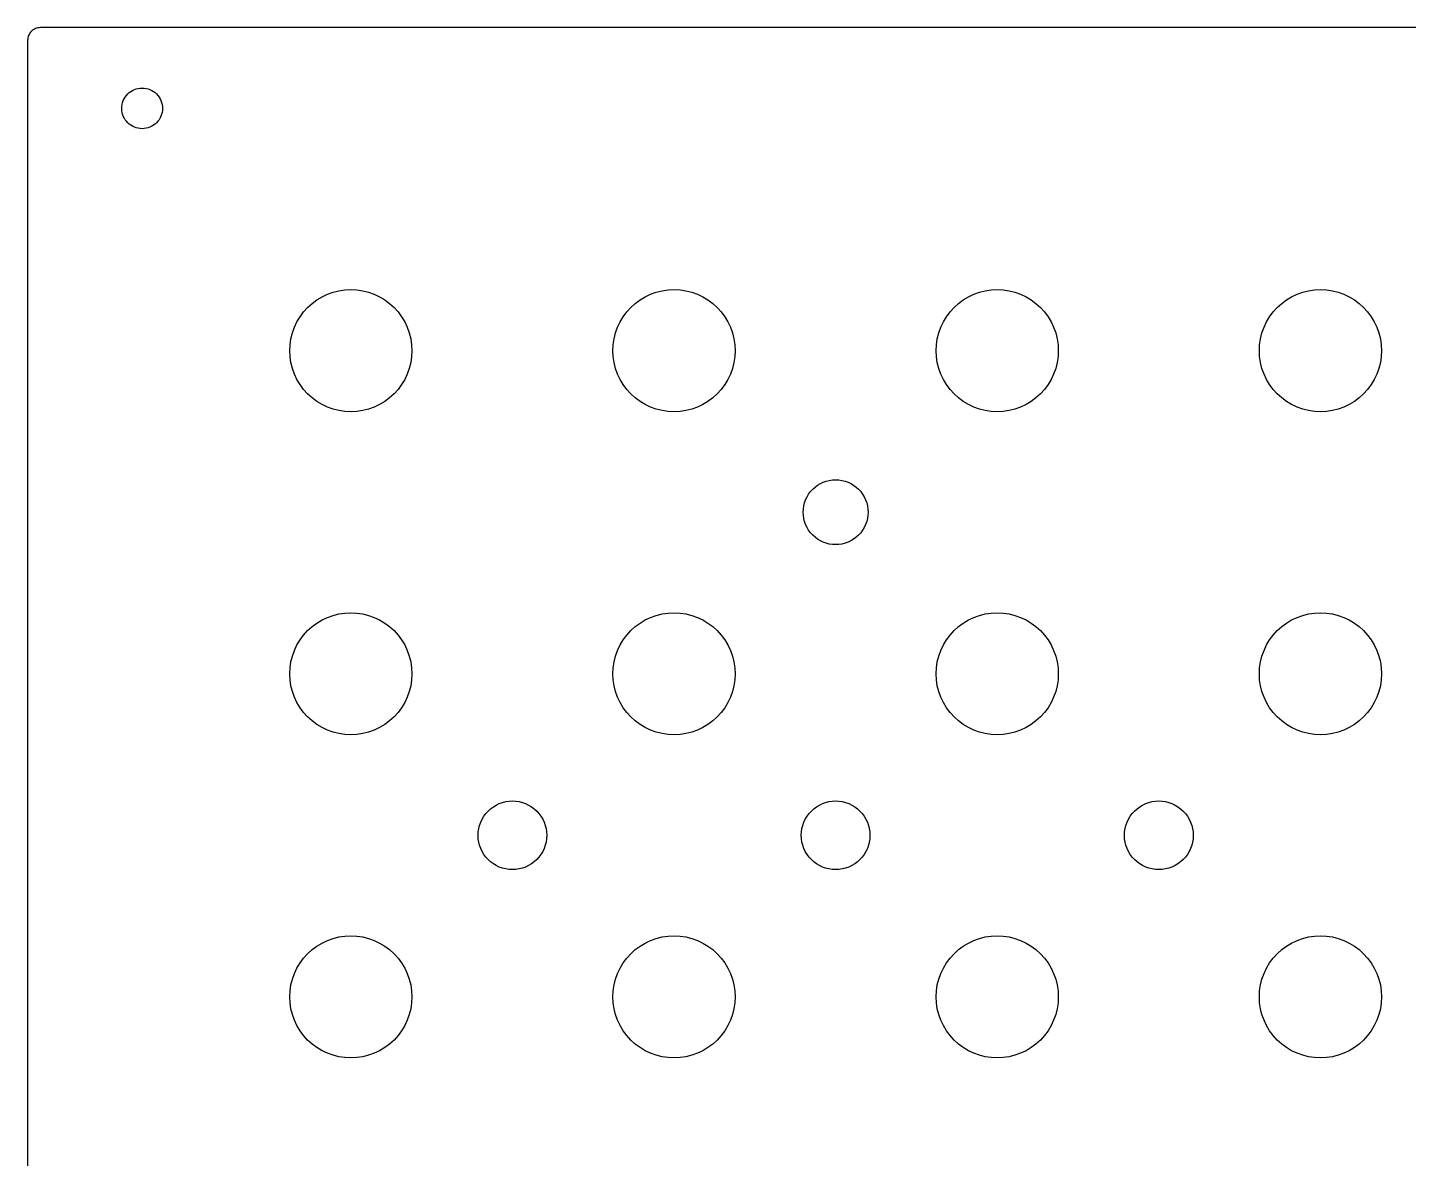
# Model space of a CAD drawing. Header units: metres. Extents: x 0 to 432, y 0 to 178.
# Drawn here: x 0 to 108.5, y 88.9 to 177.8 of the extents above; entities that cross this region are included whole.
import ezdxf

# ---------------------------------------------------------------- set-up
doc = ezdxf.new("R2010")
doc.units = ezdxf.units.M

msp = doc.modelspace()

# ---------------------------------------------------------------- linework, layer by layer
for p, q in [((0.0048, 176.898), (0, 176.8)), ((0.0192, 176.995), (0.0048, 176.898)), ((0.043, 177.09), (0.0192, 176.995)), ((0.0761, 177.183), (0.043, 177.09)), ((0.1181, 177.271), (0.0761, 177.183)), ((0.1685, 177.356), (0.1181, 177.271)), ((0.227, 177.434), (0.1685, 177.356)), ((0.2929, 177.507), (0.227, 177.434)), ((0.3656, 177.573), (0.2929, 177.507)), ((0.4444, 177.631), (0.3656, 177.573)), ((0.5286, 177.682), (0.4444, 177.631)), ((0.6173, 177.724), (0.5286, 177.682)), ((0.7097, 177.757), (0.6173, 177.724)), ((0.8049, 177.781), (0.7097, 177.757)), ((0.902, 177.795), (0.8049, 177.781)), ((1, 177.8), (0.902, 177.795)), ((430.8, 177.8), (1, 177.8)), ((0, 176.8), (0, 1)), ((7.7632, 172.465), (7.8686, 172.581)), ((7.8686, 172.581), (7.985, 172.687)), ((7.985, 172.687), (8.1111, 172.78)), ((8.1111, 172.78), (8.2458, 172.861)), ((8.2458, 172.861), (8.3877, 172.928)), ((8.3877, 172.928), (8.5356, 172.981)), ((8.5356, 172.981), (8.6878, 173.019)), ((8.6878, 173.019), (8.8432, 173.042)), ((8.8432, 173.042), (9, 173.05)), ((9, 173.05), (9.1568, 173.042)), ((9.1568, 173.042), (9.3122, 173.019)), ((9.3122, 173.019), (9.4645, 172.981)), ((9.4645, 172.981), (9.6123, 172.928)), ((9.6123, 172.928), (9.7542, 172.861)), ((9.7542, 172.861), (9.8889, 172.78)), ((9.8889, 172.78), (10.015, 172.687)), ((10.015, 172.687), (10.1314, 172.581)), ((10.1314, 172.581), (10.2368, 172.465)), ((7.4, 171.45), (7.4077, 171.607)), ((7.4077, 171.293), (7.4, 171.45)), ((7.4077, 171.607), (7.4307, 171.762)), ((7.4307, 171.762), (7.4689, 171.914)), ((7.4689, 171.914), (7.5218, 172.062)), ((7.5218, 172.062), (7.5889, 172.204)), ((7.5889, 172.204), (7.6696, 172.339)), ((7.6696, 172.339), (7.7632, 172.465)), ((10.2368, 172.465), (10.3304, 172.339)), ((10.3304, 172.339), (10.4111, 172.204)), ((10.4111, 172.204), (10.4782, 172.062)), ((10.4782, 172.062), (10.5311, 171.914)), ((10.5311, 171.914), (10.5693, 171.762)), ((10.5693, 171.762), (10.5923, 171.607)), ((10.5923, 171.607), (10.6, 171.45)), ((10.6, 171.45), (10.5923, 171.293)), ((7.4307, 171.138), (7.4077, 171.293)), ((7.4689, 170.986), (7.4307, 171.138)), ((7.5218, 170.838), (7.4689, 170.986)), ((7.5889, 170.696), (7.5218, 170.838)), ((7.6696, 170.561), (7.5889, 170.696)), ((7.7632, 170.435), (7.6696, 170.561)), ((7.8686, 170.319), (7.7632, 170.435)), ((10.2368, 170.435), (10.1314, 170.319)), ((10.3304, 170.561), (10.2368, 170.435)), ((10.4111, 170.696), (10.3304, 170.561)), ((10.4782, 170.838), (10.4111, 170.696)), ((10.5311, 170.986), (10.4782, 170.838)), ((10.5693, 171.138), (10.5311, 170.986)), ((10.5923, 171.293), (10.5693, 171.138)), ((7.985, 170.213), (7.8686, 170.319)), ((8.1111, 170.12), (7.985, 170.213)), ((8.2458, 170.039), (8.1111, 170.12)), ((8.3877, 169.972), (8.2458, 170.039)), ((8.5356, 169.919), (8.3877, 169.972)), ((8.6878, 169.881), (8.5356, 169.919)), ((8.8432, 169.858), (8.6878, 169.881)), ((9, 169.85), (8.8432, 169.858)), ((9.1568, 169.858), (9, 169.85)), ((9.3122, 169.881), (9.1568, 169.858)), ((9.4645, 169.919), (9.3122, 169.881)), ((9.6123, 169.972), (9.4645, 169.919)), ((9.7542, 170.039), (9.6123, 169.972)), ((9.8889, 170.12), (9.7542, 170.039)), ((10.015, 170.213), (9.8889, 170.12)), ((10.1314, 170.319), (10.015, 170.213)), ((22.3549, 156.11), (22.7333, 156.391)), ((22.7333, 156.391), (23.1373, 156.633)), ((23.1373, 156.633), (23.5631, 156.835)), ((23.5631, 156.835), (24.0066, 156.993)), ((24.0066, 156.993), (24.4636, 157.108)), ((24.4636, 157.108), (24.9295, 157.177)), ((24.9295, 157.177), (25.4, 157.2)), ((25.4, 157.2), (25.8705, 157.177)), ((25.8705, 157.177), (26.3364, 157.108)), ((26.3364, 157.108), (26.7934, 156.993)), ((26.7934, 156.993), (27.2369, 156.835)), ((27.2369, 156.835), (27.6627, 156.633)), ((27.6627, 156.633), (28.0667, 156.391)), ((28.0667, 156.391), (28.4451, 156.11)), ((47.7549, 156.11), (48.1333, 156.391)), ((48.1333, 156.391), (48.5373, 156.633)), ((48.5373, 156.633), (48.9631, 156.835)), ((48.9631, 156.835), (49.4066, 156.993)), ((49.4066, 156.993), (49.8636, 157.108)), ((49.8636, 157.108), (50.3295, 157.177)), ((50.3295, 157.177), (50.8, 157.2)), ((50.8, 157.2), (51.2705, 157.177)), ((51.2705, 157.177), (51.7364, 157.108)), ((51.7364, 157.108), (52.1934, 156.993)), ((52.1934, 156.993), (52.6369, 156.835)), ((52.6369, 156.835), (53.0627, 156.633)), ((53.0627, 156.633), (53.4667, 156.391)), ((53.4667, 156.391), (53.8451, 156.11)), ((73.1549, 156.11), (73.5332, 156.391)), ((73.5332, 156.391), (73.9373, 156.633)), ((73.9373, 156.633), (74.3631, 156.835)), ((74.3631, 156.835), (74.8066, 156.993)), ((74.8066, 156.993), (75.2636, 157.108)), ((75.2636, 157.108), (75.7295, 157.177)), ((75.7295, 157.177), (76.2, 157.2)), ((76.2, 157.2), (76.6705, 157.177)), ((76.6705, 157.177), (77.1364, 157.108)), ((77.1364, 157.108), (77.5934, 156.993)), ((77.5934, 156.993), (78.0369, 156.835)), ((78.0369, 156.835), (78.4627, 156.633)), ((78.4627, 156.633), (78.8667, 156.391)), ((78.8667, 156.391), (79.2451, 156.11)), ((98.5549, 156.11), (98.9333, 156.391)), ((98.9333, 156.391), (99.3373, 156.633)), ((99.3373, 156.633), (99.7631, 156.835)), ((99.7631, 156.835), (100.207, 156.993)), ((100.207, 156.993), (100.664, 157.108)), ((100.664, 157.108), (101.13, 157.177)), ((101.13, 157.177), (101.6, 157.2)), ((101.6, 157.2), (102.07, 157.177)), ((102.07, 157.177), (102.536, 157.108)), ((102.536, 157.108), (102.993, 156.993)), ((102.993, 156.993), (103.437, 156.835)), ((103.437, 156.835), (103.863, 156.633)), ((103.863, 156.633), (104.267, 156.391)), ((104.267, 156.391), (104.645, 156.11)), ((21.4089, 155.067), (21.6895, 155.445)), ((21.6895, 155.445), (22.0059, 155.794)), ((22.0059, 155.794), (22.3549, 156.11)), ((28.4451, 156.11), (28.7941, 155.794)), ((28.7941, 155.794), (29.1104, 155.445)), ((29.1104, 155.445), (29.3911, 155.067)), ((46.8089, 155.067), (47.0895, 155.445)), ((47.0895, 155.445), (47.4059, 155.794)), ((47.4059, 155.794), (47.7549, 156.11)), ((53.8451, 156.11), (54.1941, 155.794)), ((54.1941, 155.794), (54.5104, 155.445)), ((54.5104, 155.445), (54.791, 155.067)), ((72.2089, 155.067), (72.4895, 155.445)), ((72.4895, 155.445), (72.8059, 155.794)), ((72.8059, 155.794), (73.1549, 156.11)), ((79.2451, 156.11), (79.5941, 155.794)), ((79.5941, 155.794), (79.9104, 155.445)), ((79.9104, 155.445), (80.191, 155.067)), ((97.6089, 155.067), (97.8895, 155.445)), ((97.8895, 155.445), (98.2059, 155.794)), ((98.2059, 155.794), (98.5549, 156.11)), ((104.645, 156.11), (104.994, 155.794)), ((104.994, 155.794), (105.31, 155.445)), ((105.31, 155.445), (105.591, 155.067)), ((20.8067, 153.793), (20.9654, 154.237)), ((20.9654, 154.237), (21.1668, 154.663)), ((21.1668, 154.663), (21.4089, 155.067)), ((29.3911, 155.067), (29.6332, 154.663)), ((29.6332, 154.663), (29.8346, 154.237)), ((29.8346, 154.237), (29.9933, 153.793)), ((46.2067, 153.793), (46.3654, 154.237)), ((46.3654, 154.237), (46.5668, 154.663)), ((46.5668, 154.663), (46.8089, 155.067)), ((54.791, 155.067), (55.0332, 154.663)), ((55.0332, 154.663), (55.2346, 154.237)), ((55.2346, 154.237), (55.3933, 153.793)), ((71.6067, 153.793), (71.7654, 154.237)), ((71.7654, 154.237), (71.9668, 154.663)), ((71.9668, 154.663), (72.2089, 155.067)), ((80.191, 155.067), (80.4332, 154.663)), ((80.4332, 154.663), (80.6346, 154.237)), ((80.6346, 154.237), (80.7933, 153.793)), ((97.0067, 153.793), (97.1654, 154.237)), ((97.1654, 154.237), (97.3668, 154.663)), ((97.3668, 154.663), (97.6089, 155.067)), ((105.591, 155.067), (105.833, 154.663)), ((105.833, 154.663), (106.035, 154.237)), ((106.035, 154.237), (106.193, 153.793)), ((20.6231, 152.87), (20.6922, 153.336)), ((20.6922, 153.336), (20.8067, 153.793)), ((29.9933, 153.793), (30.1078, 153.336)), ((30.1078, 153.336), (30.1769, 152.87)), ((46.0231, 152.87), (46.0922, 153.336)), ((46.0922, 153.336), (46.2067, 153.793)), ((55.3933, 153.793), (55.5078, 153.336)), ((55.5078, 153.336), (55.5769, 152.87)), ((71.4231, 152.87), (71.4922, 153.336)), ((71.4922, 153.336), (71.6067, 153.793)), ((80.7933, 153.793), (80.9078, 153.336)), ((80.9078, 153.336), (80.9769, 152.87)), ((96.8231, 152.87), (96.8922, 153.336)), ((96.8922, 153.336), (97.0067, 153.793)), ((106.193, 153.793), (106.308, 153.336)), ((106.308, 153.336), (106.377, 152.87)), ((20.6, 152.4), (20.6231, 152.87)), ((20.6231, 151.93), (20.6, 152.4)), ((20.6922, 151.464), (20.6231, 151.93)), ((30.1769, 151.93), (30.1078, 151.464)), ((30.1769, 152.87), (30.2, 152.4)), ((30.2, 152.4), (30.1769, 151.93)), ((46, 152.4), (46.0231, 152.87)), ((46.0231, 151.93), (46, 152.4)), ((46.0922, 151.464), (46.0231, 151.93)), ((55.5769, 151.93), (55.5078, 151.464)), ((55.5769, 152.87), (55.6, 152.4)), ((55.6, 152.4), (55.5769, 151.93)), ((71.4, 152.4), (71.4231, 152.87)), ((71.4231, 151.93), (71.4, 152.4)), ((71.4922, 151.464), (71.4231, 151.93)), ((80.9769, 151.93), (80.9078, 151.464)), ((80.9769, 152.87), (81, 152.4)), ((81, 152.4), (80.9769, 151.93)), ((96.8, 152.4), (96.8231, 152.87)), ((96.8231, 151.93), (96.8, 152.4)), ((96.8922, 151.464), (96.8231, 151.93)), ((106.377, 151.93), (106.308, 151.464)), ((106.377, 152.87), (106.4, 152.4)), ((106.4, 152.4), (106.377, 151.93)), ((20.8067, 151.007), (20.6922, 151.464)), ((20.9654, 150.563), (20.8067, 151.007)), ((29.9933, 151.007), (29.8346, 150.563)), ((30.1078, 151.464), (29.9933, 151.007)), ((46.2067, 151.007), (46.0922, 151.464)), ((46.3654, 150.563), (46.2067, 151.007)), ((55.3933, 151.007), (55.2346, 150.563)), ((55.5078, 151.464), (55.3933, 151.007)), ((71.6067, 151.007), (71.4922, 151.464)), ((71.7654, 150.563), (71.6067, 151.007)), ((80.7933, 151.007), (80.6346, 150.563)), ((80.9078, 151.464), (80.7933, 151.007)), ((97.0067, 151.007), (96.8922, 151.464)), ((97.1654, 150.563), (97.0067, 151.007)), ((106.193, 151.007), (106.035, 150.563)), ((106.308, 151.464), (106.193, 151.007)), ((21.1668, 150.137), (20.9654, 150.563)), ((21.4089, 149.733), (21.1668, 150.137)), ((29.6332, 150.137), (29.3911, 149.733)), ((29.8346, 150.563), (29.6332, 150.137)), ((46.5668, 150.137), (46.3654, 150.563)), ((46.8089, 149.733), (46.5668, 150.137)), ((55.0332, 150.137), (54.791, 149.733)), ((55.2346, 150.563), (55.0332, 150.137)), ((71.9668, 150.137), (71.7654, 150.563)), ((72.2089, 149.733), (71.9668, 150.137)), ((80.4332, 150.137), (80.191, 149.733)), ((80.6346, 150.563), (80.4332, 150.137)), ((97.3668, 150.137), (97.1654, 150.563)), ((97.6089, 149.733), (97.3668, 150.137)), ((105.833, 150.137), (105.591, 149.733)), ((106.035, 150.563), (105.833, 150.137)), ((21.6895, 149.355), (21.4089, 149.733)), ((22.0059, 149.006), (21.6895, 149.355)), ((22.3549, 148.69), (22.0059, 149.006)), ((22.7333, 148.409), (22.3549, 148.69)), ((28.4451, 148.69), (28.0667, 148.409)), ((28.7941, 149.006), (28.4451, 148.69)), ((29.1104, 149.355), (28.7941, 149.006)), ((29.3911, 149.733), (29.1104, 149.355)), ((47.0895, 149.355), (46.8089, 149.733)), ((47.4059, 149.006), (47.0895, 149.355)), ((47.7549, 148.69), (47.4059, 149.006)), ((48.1333, 148.409), (47.7549, 148.69)), ((53.8451, 148.69), (53.4667, 148.409)), ((54.1941, 149.006), (53.8451, 148.69)), ((54.5104, 149.355), (54.1941, 149.006)), ((54.791, 149.733), (54.5104, 149.355)), ((72.4895, 149.355), (72.2089, 149.733)), ((72.8059, 149.006), (72.4895, 149.355)), ((73.1549, 148.69), (72.8059, 149.006)), ((73.5332, 148.409), (73.1549, 148.69)), ((79.2451, 148.69), (78.8667, 148.409)), ((79.5941, 149.006), (79.2451, 148.69)), ((79.9104, 149.355), (79.5941, 149.006)), ((80.191, 149.733), (79.9104, 149.355)), ((97.8895, 149.355), (97.6089, 149.733)), ((98.2059, 149.006), (97.8895, 149.355)), ((98.5549, 148.69), (98.2059, 149.006)), ((98.9333, 148.409), (98.5549, 148.69)), ((104.645, 148.69), (104.267, 148.409)), ((104.994, 149.006), (104.645, 148.69)), ((105.31, 149.355), (104.994, 149.006)), ((105.591, 149.733), (105.31, 149.355)), ((23.1373, 148.167), (22.7333, 148.409)), ((23.5631, 147.965), (23.1373, 148.167)), ((24.0066, 147.807), (23.5631, 147.965)), ((24.4636, 147.692), (24.0066, 147.807)), ((24.9295, 147.623), (24.4636, 147.692)), ((25.4, 147.6), (24.9295, 147.623)), ((25.8705, 147.623), (25.4, 147.6)), ((26.3364, 147.692), (25.8705, 147.623)), ((26.7934, 147.807), (26.3364, 147.692)), ((27.2369, 147.965), (26.7934, 147.807)), ((27.6627, 148.167), (27.2369, 147.965)), ((28.0667, 148.409), (27.6627, 148.167)), ((48.5373, 148.167), (48.1333, 148.409)), ((48.9631, 147.965), (48.5373, 148.167)), ((49.4066, 147.807), (48.9631, 147.965)), ((49.8636, 147.692), (49.4066, 147.807)), ((50.3295, 147.623), (49.8636, 147.692)), ((50.8, 147.6), (50.3295, 147.623)), ((51.2705, 147.623), (50.8, 147.6)), ((51.7364, 147.692), (51.2705, 147.623)), ((52.1934, 147.807), (51.7364, 147.692)), ((52.6369, 147.965), (52.1934, 147.807)), ((53.0627, 148.167), (52.6369, 147.965)), ((53.4667, 148.409), (53.0627, 148.167)), ((73.9373, 148.167), (73.5332, 148.409)), ((74.3631, 147.965), (73.9373, 148.167)), ((74.8066, 147.807), (74.3631, 147.965)), ((75.2636, 147.692), (74.8066, 147.807)), ((75.7295, 147.623), (75.2636, 147.692)), ((76.2, 147.6), (75.7295, 147.623)), ((76.6705, 147.623), (76.2, 147.6)), ((77.1364, 147.692), (76.6705, 147.623)), ((77.5934, 147.807), (77.1364, 147.692)), ((78.0369, 147.965), (77.5934, 147.807)), ((78.4627, 148.167), (78.0369, 147.965)), ((78.8667, 148.409), (78.4627, 148.167)), ((99.3373, 148.167), (98.9333, 148.409)), ((99.7631, 147.965), (99.3373, 148.167)), ((100.207, 147.807), (99.7631, 147.965)), ((100.664, 147.692), (100.207, 147.807)), ((101.13, 147.623), (100.664, 147.692)), ((101.6, 147.6), (101.13, 147.623)), ((102.07, 147.623), (101.6, 147.6)), ((102.536, 147.692), (102.07, 147.623)), ((102.993, 147.807), (102.536, 147.692)), ((103.437, 147.965), (102.993, 147.807)), ((103.863, 148.167), (103.437, 147.965)), ((104.267, 148.409), (103.863, 148.167)), ((62.7598, 142.14), (63.0025, 142.201)), ((63.0025, 142.201), (63.25, 142.238)), ((63.25, 142.238), (63.5, 142.25)), ((63.5, 142.25), (63.7499, 142.238)), ((63.7499, 142.238), (63.9975, 142.201)), ((63.9975, 142.201), (64.2402, 142.14)), ((61.2511, 140.902), (61.3797, 141.117)), ((61.3797, 141.117), (61.5288, 141.318)), ((61.5288, 141.318), (61.6969, 141.503)), ((61.6969, 141.503), (61.8823, 141.671)), ((61.8823, 141.671), (62.0833, 141.82)), ((62.0833, 141.82), (62.2979, 141.949)), ((62.2979, 141.949), (62.5242, 142.056)), ((62.5242, 142.056), (62.7598, 142.14)), ((64.2402, 142.14), (64.4758, 142.056)), ((64.4758, 142.056), (64.7021, 141.949)), ((64.7021, 141.949), (64.9167, 141.82)), ((64.9167, 141.82), (65.1177, 141.671)), ((65.1177, 141.671), (65.3031, 141.503)), ((65.3031, 141.503), (65.4712, 141.318)), ((65.4712, 141.318), (65.6202, 141.117)), ((65.6202, 141.117), (65.7489, 140.902)), ((60.9623, 139.95), (60.999, 140.197)), ((60.999, 140.197), (61.0598, 140.44)), ((61.0598, 140.44), (61.1441, 140.676)), ((61.1441, 140.676), (61.2511, 140.902)), ((65.7489, 140.902), (65.8559, 140.676)), ((65.8559, 140.676), (65.9402, 140.44)), ((65.9402, 140.44), (66.001, 140.197)), ((66.001, 140.197), (66.0377, 139.95)), ((60.95, 139.7), (60.9623, 139.95)), ((60.9623, 139.45), (60.95, 139.7)), ((60.999, 139.203), (60.9623, 139.45)), ((61.0598, 138.96), (60.999, 139.203)), ((61.1441, 138.724), (61.0598, 138.96)), ((65.9402, 138.96), (65.8559, 138.724)), ((66.001, 139.203), (65.9402, 138.96)), ((66.0377, 139.45), (66.001, 139.203)), ((66.0377, 139.95), (66.05, 139.7)), ((66.05, 139.7), (66.0377, 139.45)), ((61.2511, 138.498), (61.1441, 138.724)), ((61.3797, 138.283), (61.2511, 138.498)), ((61.5288, 138.082), (61.3797, 138.283)), ((61.6969, 137.897), (61.5288, 138.082)), ((61.8823, 137.729), (61.6969, 137.897)), ((65.3031, 137.897), (65.1177, 137.729)), ((65.4712, 138.082), (65.3031, 137.897)), ((65.6202, 138.283), (65.4712, 138.082)), ((65.7489, 138.498), (65.6202, 138.283)), ((65.8559, 138.724), (65.7489, 138.498)), ((62.0833, 137.58), (61.8823, 137.729)), ((62.2979, 137.451), (62.0833, 137.58)), ((62.5242, 137.344), (62.2979, 137.451)), ((62.7598, 137.26), (62.5242, 137.344)), ((63.0025, 137.199), (62.7598, 137.26)), ((63.25, 137.162), (63.0025, 137.199)), ((63.5, 137.15), (63.25, 137.162)), ((63.7499, 137.162), (63.5, 137.15)), ((63.9975, 137.199), (63.7499, 137.162)), ((64.2402, 137.26), (63.9975, 137.199)), ((64.4758, 137.344), (64.2402, 137.26)), ((64.7021, 137.451), (64.4758, 137.344)), ((64.9167, 137.58), (64.7021, 137.451)), ((65.1177, 137.729), (64.9167, 137.58)), ((23.1373, 131.233), (23.5631, 131.435)), ((23.5631, 131.435), (24.0066, 131.593)), ((24.0066, 131.593), (24.4636, 131.708)), ((24.4636, 131.708), (24.9295, 131.777)), ((24.9295, 131.777), (25.4, 131.8)), ((25.4, 131.8), (25.8705, 131.777)), ((25.8705, 131.777), (26.3364, 131.708)), ((26.3364, 131.708), (26.7934, 131.593)), ((26.7934, 131.593), (27.2369, 131.435)), ((27.2369, 131.435), (27.6627, 131.233)), ((48.5373, 131.233), (48.9631, 131.435)), ((48.9631, 131.435), (49.4066, 131.593)), ((49.4066, 131.593), (49.8636, 131.708)), ((49.8636, 131.708), (50.3295, 131.777)), ((50.3295, 131.777), (50.8, 131.8)), ((50.8, 131.8), (51.2705, 131.777)), ((51.2705, 131.777), (51.7364, 131.708)), ((51.7364, 131.708), (52.1934, 131.593)), ((52.1934, 131.593), (52.6369, 131.435)), ((52.6369, 131.435), (53.0627, 131.233)), ((73.9373, 131.233), (74.3631, 131.435)), ((74.3631, 131.435), (74.8066, 131.593)), ((74.8066, 131.593), (75.2636, 131.708)), ((75.2636, 131.708), (75.7295, 131.777)), ((75.7295, 131.777), (76.2, 131.8)), ((76.2, 131.8), (76.6705, 131.777)), ((76.6705, 131.777), (77.1364, 131.708)), ((77.1364, 131.708), (77.5934, 131.593)), ((77.5934, 131.593), (78.0369, 131.435)), ((78.0369, 131.435), (78.4627, 131.233)), ((99.3373, 131.233), (99.7631, 131.435)), ((99.7631, 131.435), (100.207, 131.593)), ((100.207, 131.593), (100.664, 131.708)), ((100.664, 131.708), (101.13, 131.777)), ((101.13, 131.777), (101.6, 131.8)), ((101.6, 131.8), (102.07, 131.777)), ((102.07, 131.777), (102.536, 131.708)), ((102.536, 131.708), (102.993, 131.593)), ((102.993, 131.593), (103.437, 131.435)), ((103.437, 131.435), (103.863, 131.233)), ((21.6895, 130.045), (22.0059, 130.394)), ((22.0059, 130.394), (22.3549, 130.71)), ((22.3549, 130.71), (22.7333, 130.991)), ((22.7333, 130.991), (23.1373, 131.233)), ((27.6627, 131.233), (28.0667, 130.991)), ((28.0667, 130.991), (28.4451, 130.71)), ((28.4451, 130.71), (28.7941, 130.394)), ((28.7941, 130.394), (29.1104, 130.045)), ((47.0895, 130.045), (47.4059, 130.394)), ((47.4059, 130.394), (47.7549, 130.71)), ((47.7549, 130.71), (48.1333, 130.991)), ((48.1333, 130.991), (48.5373, 131.233)), ((53.0627, 131.233), (53.4667, 130.991)), ((53.4667, 130.991), (53.8451, 130.71)), ((53.8451, 130.71), (54.1941, 130.394)), ((54.1941, 130.394), (54.5104, 130.045)), ((72.4895, 130.045), (72.8059, 130.394)), ((72.8059, 130.394), (73.1549, 130.71)), ((73.1549, 130.71), (73.5332, 130.991)), ((73.5332, 130.991), (73.9373, 131.233)), ((78.4627, 131.233), (78.8667, 130.991)), ((78.8667, 130.991), (79.2451, 130.71)), ((79.2451, 130.71), (79.5941, 130.394)), ((79.5941, 130.394), (79.9104, 130.045)), ((97.8895, 130.045), (98.2059, 130.394)), ((98.2059, 130.394), (98.5549, 130.71)), ((98.5549, 130.71), (98.9333, 130.991)), ((98.9333, 130.991), (99.3373, 131.233)), ((103.863, 131.233), (104.267, 130.991)), ((104.267, 130.991), (104.645, 130.71)), ((104.645, 130.71), (104.994, 130.394)), ((104.994, 130.394), (105.31, 130.045)), ((20.9654, 128.837), (21.1668, 129.263)), ((21.1668, 129.263), (21.4089, 129.667)), ((21.4089, 129.667), (21.6895, 130.045)), ((29.1104, 130.045), (29.3911, 129.667)), ((29.3911, 129.667), (29.6332, 129.263)), ((29.6332, 129.263), (29.8346, 128.837)), ((46.3654, 128.837), (46.5668, 129.263)), ((46.5668, 129.263), (46.8089, 129.667)), ((46.8089, 129.667), (47.0895, 130.045)), ((54.5104, 130.045), (54.791, 129.667)), ((54.791, 129.667), (55.0332, 129.263)), ((55.0332, 129.263), (55.2346, 128.837)), ((71.7654, 128.837), (71.9668, 129.263)), ((71.9668, 129.263), (72.2089, 129.667)), ((72.2089, 129.667), (72.4895, 130.045)), ((79.9104, 130.045), (80.191, 129.667)), ((80.191, 129.667), (80.4332, 129.263)), ((80.4332, 129.263), (80.6346, 128.837)), ((97.1654, 128.837), (97.3668, 129.263)), ((97.3668, 129.263), (97.6089, 129.667)), ((97.6089, 129.667), (97.8895, 130.045)), ((105.31, 130.045), (105.591, 129.667)), ((105.591, 129.667), (105.833, 129.263)), ((105.833, 129.263), (106.035, 128.837)), ((20.6922, 127.936), (20.8067, 128.393)), ((20.8067, 128.393), (20.9654, 128.837)), ((29.8346, 128.837), (29.9933, 128.393)), ((29.9933, 128.393), (30.1078, 127.936)), ((46.0922, 127.936), (46.2067, 128.393)), ((46.2067, 128.393), (46.3654, 128.837)), ((55.2346, 128.837), (55.3933, 128.393)), ((55.3933, 128.393), (55.5078, 127.936)), ((71.4922, 127.936), (71.6067, 128.393)), ((71.6067, 128.393), (71.7654, 128.837)), ((80.6346, 128.837), (80.7933, 128.393)), ((80.7933, 128.393), (80.9078, 127.936)), ((96.8922, 127.936), (97.0067, 128.393)), ((97.0067, 128.393), (97.1654, 128.837)), ((106.035, 128.837), (106.193, 128.393)), ((106.193, 128.393), (106.308, 127.936)), ((20.6, 127), (20.6231, 127.47)), ((20.6231, 126.53), (20.6, 127)), ((20.6231, 127.47), (20.6922, 127.936)), ((30.1078, 127.936), (30.1769, 127.47)), ((30.1769, 127.47), (30.2, 127)), ((30.2, 127), (30.1769, 126.53)), ((46, 127), (46.0231, 127.47)), ((46.0231, 126.53), (46, 127)), ((46.0231, 127.47), (46.0922, 127.936)), ((55.5078, 127.936), (55.5769, 127.47)), ((55.5769, 127.47), (55.6, 127)), ((55.6, 127), (55.5769, 126.53)), ((71.4, 127), (71.4231, 127.47)), ((71.4231, 126.53), (71.4, 127)), ((71.4231, 127.47), (71.4922, 127.936)), ((80.9078, 127.936), (80.9769, 127.47)), ((80.9769, 127.47), (81, 127)), ((81, 127), (80.9769, 126.53)), ((96.8, 127), (96.8231, 127.47)), ((96.8231, 126.53), (96.8, 127)), ((96.8231, 127.47), (96.8922, 127.936)), ((106.308, 127.936), (106.377, 127.47)), ((106.377, 127.47), (106.4, 127)), ((106.4, 127), (106.377, 126.53)), ((20.6922, 126.064), (20.6231, 126.53)), ((20.8067, 125.607), (20.6922, 126.064)), ((30.1078, 126.064), (29.9933, 125.607)), ((30.1769, 126.53), (30.1078, 126.064)), ((46.0922, 126.064), (46.0231, 126.53)), ((46.2067, 125.607), (46.0922, 126.064)), ((55.5078, 126.064), (55.3933, 125.607)), ((55.5769, 126.53), (55.5078, 126.064)), ((71.4922, 126.064), (71.4231, 126.53)), ((71.6067, 125.607), (71.4922, 126.064)), ((80.9078, 126.064), (80.7933, 125.607)), ((80.9769, 126.53), (80.9078, 126.064)), ((96.8922, 126.064), (96.8231, 126.53)), ((97.0067, 125.607), (96.8922, 126.064)), ((106.308, 126.064), (106.193, 125.607)), ((106.377, 126.53), (106.308, 126.064)), ((20.9654, 125.163), (20.8067, 125.607)), ((21.1668, 124.737), (20.9654, 125.163)), ((29.8346, 125.163), (29.6332, 124.737)), ((29.9933, 125.607), (29.8346, 125.163)), ((46.3654, 125.163), (46.2067, 125.607)), ((46.5668, 124.737), (46.3654, 125.163)), ((55.2346, 125.163), (55.0332, 124.737)), ((55.3933, 125.607), (55.2346, 125.163)), ((71.7654, 125.163), (71.6067, 125.607)), ((71.9668, 124.737), (71.7654, 125.163)), ((80.6346, 125.163), (80.4332, 124.737)), ((80.7933, 125.607), (80.6346, 125.163)), ((97.1654, 125.163), (97.0067, 125.607)), ((97.3668, 124.737), (97.1654, 125.163)), ((106.035, 125.163), (105.833, 124.737)), ((106.193, 125.607), (106.035, 125.163)), ((21.4089, 124.333), (21.1668, 124.737)), ((21.6895, 123.955), (21.4089, 124.333)), ((22.0059, 123.606), (21.6895, 123.955)), ((29.1104, 123.955), (28.7941, 123.606)), ((29.3911, 124.333), (29.1104, 123.955)), ((29.6332, 124.737), (29.3911, 124.333)), ((46.8089, 124.333), (46.5668, 124.737)), ((47.0895, 123.955), (46.8089, 124.333)), ((47.4059, 123.606), (47.0895, 123.955)), ((54.5104, 123.955), (54.1941, 123.606)), ((54.791, 124.333), (54.5104, 123.955)), ((55.0332, 124.737), (54.791, 124.333)), ((72.2089, 124.333), (71.9668, 124.737)), ((72.4895, 123.955), (72.2089, 124.333)), ((72.8059, 123.606), (72.4895, 123.955)), ((79.9104, 123.955), (79.5941, 123.606)), ((80.191, 124.333), (79.9104, 123.955)), ((80.4332, 124.737), (80.191, 124.333)), ((97.6089, 124.333), (97.3668, 124.737)), ((97.8895, 123.955), (97.6089, 124.333)), ((98.2059, 123.606), (97.8895, 123.955)), ((105.31, 123.955), (104.994, 123.606)), ((105.591, 124.333), (105.31, 123.955)), ((105.833, 124.737), (105.591, 124.333)), ((22.3549, 123.29), (22.0059, 123.606)), ((22.7333, 123.009), (22.3549, 123.29)), ((23.1373, 122.767), (22.7333, 123.009)), ((23.5631, 122.565), (23.1373, 122.767)), ((27.6627, 122.767), (27.2369, 122.565)), ((28.0667, 123.009), (27.6627, 122.767)), ((28.4451, 123.29), (28.0667, 123.009)), ((28.7941, 123.606), (28.4451, 123.29)), ((47.7549, 123.29), (47.4059, 123.606)), ((48.1333, 123.009), (47.7549, 123.29)), ((48.5373, 122.767), (48.1333, 123.009)), ((48.9631, 122.565), (48.5373, 122.767)), ((53.0627, 122.767), (52.6369, 122.565)), ((53.4667, 123.009), (53.0627, 122.767)), ((53.8451, 123.29), (53.4667, 123.009)), ((54.1941, 123.606), (53.8451, 123.29)), ((73.1549, 123.29), (72.8059, 123.606)), ((73.5332, 123.009), (73.1549, 123.29)), ((73.9373, 122.767), (73.5332, 123.009)), ((74.3631, 122.565), (73.9373, 122.767)), ((78.4627, 122.767), (78.0369, 122.565)), ((78.8667, 123.009), (78.4627, 122.767)), ((79.2451, 123.29), (78.8667, 123.009)), ((79.5941, 123.606), (79.2451, 123.29)), ((98.5549, 123.29), (98.2059, 123.606)), ((98.9333, 123.009), (98.5549, 123.29)), ((99.3373, 122.767), (98.9333, 123.009)), ((99.7631, 122.565), (99.3373, 122.767)), ((103.863, 122.767), (103.437, 122.565)), ((104.267, 123.009), (103.863, 122.767)), ((104.645, 123.29), (104.267, 123.009)), ((104.994, 123.606), (104.645, 123.29)), ((24.0066, 122.407), (23.5631, 122.565)), ((24.4636, 122.292), (24.0066, 122.407)), ((24.9295, 122.223), (24.4636, 122.292)), ((25.4, 122.2), (24.9295, 122.223)), ((25.8705, 122.223), (25.4, 122.2)), ((26.3364, 122.292), (25.8705, 122.223)), ((26.7934, 122.407), (26.3364, 122.292)), ((27.2369, 122.565), (26.7934, 122.407)), ((49.4066, 122.407), (48.9631, 122.565)), ((49.8636, 122.292), (49.4066, 122.407)), ((50.3295, 122.223), (49.8636, 122.292)), ((50.8, 122.2), (50.3295, 122.223)), ((51.2705, 122.223), (50.8, 122.2)), ((51.7364, 122.292), (51.2705, 122.223)), ((52.1934, 122.407), (51.7364, 122.292)), ((52.6369, 122.565), (52.1934, 122.407)), ((74.8066, 122.407), (74.3631, 122.565)), ((75.2636, 122.292), (74.8066, 122.407)), ((75.7295, 122.223), (75.2636, 122.292)), ((76.2, 122.2), (75.7295, 122.223)), ((76.6705, 122.223), (76.2, 122.2)), ((77.1364, 122.292), (76.6705, 122.223)), ((77.5934, 122.407), (77.1364, 122.292)), ((78.0369, 122.565), (77.5934, 122.407)), ((100.207, 122.407), (99.7631, 122.565)), ((100.664, 122.292), (100.207, 122.407)), ((101.13, 122.223), (100.664, 122.292)), ((101.6, 122.2), (101.13, 122.223)), ((102.07, 122.223), (101.6, 122.2)), ((102.536, 122.292), (102.07, 122.223)), ((102.993, 122.407), (102.536, 122.292)), ((103.437, 122.565), (102.993, 122.407)), ((36.0129, 116.013), (36.1908, 116.209)), ((36.1908, 116.209), (36.3871, 116.387)), ((36.3871, 116.387), (36.6, 116.545)), ((36.6, 116.545), (36.8272, 116.681)), ((36.8272, 116.681), (37.0667, 116.794)), ((37.0667, 116.794), (37.3162, 116.884)), ((37.3162, 116.884), (37.5732, 116.948)), ((37.5732, 116.948), (37.8353, 116.987)), ((37.8353, 116.987), (38.1, 117)), ((38.1, 117), (38.3646, 116.987)), ((38.3646, 116.987), (38.6267, 116.948)), ((38.6267, 116.948), (38.8838, 116.884)), ((38.8838, 116.884), (39.1332, 116.794)), ((39.1332, 116.794), (39.3728, 116.681)), ((39.3728, 116.681), (39.6, 116.545)), ((39.6, 116.545), (39.8129, 116.387)), ((39.8129, 116.387), (40.0092, 116.209)), ((40.0092, 116.209), (40.1871, 116.013)), ((61.4129, 116.013), (61.5908, 116.209)), ((61.5908, 116.209), (61.7871, 116.387)), ((61.7871, 116.387), (62, 116.545)), ((62, 116.545), (62.2272, 116.681)), ((62.2272, 116.681), (62.4668, 116.794)), ((62.4668, 116.794), (62.7162, 116.884)), ((62.7162, 116.884), (62.9733, 116.948)), ((62.9733, 116.948), (63.2354, 116.987)), ((63.2354, 116.987), (63.5, 117)), ((63.5, 117), (63.7646, 116.987)), ((63.7646, 116.987), (64.0267, 116.948)), ((64.0267, 116.948), (64.2838, 116.884)), ((64.2838, 116.884), (64.5332, 116.794)), ((64.5332, 116.794), (64.7728, 116.681)), ((64.7728, 116.681), (65, 116.545)), ((65, 116.545), (65.2129, 116.387)), ((65.2129, 116.387), (65.4092, 116.209)), ((65.4092, 116.209), (65.5871, 116.013)), ((86.8129, 116.013), (86.9908, 116.209)), ((86.9908, 116.209), (87.1871, 116.387)), ((87.1871, 116.387), (87.3999, 116.545)), ((87.3999, 116.545), (87.6272, 116.681)), ((87.6272, 116.681), (87.8667, 116.794)), ((87.8667, 116.794), (88.1162, 116.884)), ((88.1162, 116.884), (88.3732, 116.948)), ((88.3732, 116.948), (88.6353, 116.987)), ((88.6353, 116.987), (88.9, 117)), ((88.9, 117), (89.1646, 116.987)), ((89.1646, 116.987), (89.4267, 116.948)), ((89.4267, 116.948), (89.6838, 116.884)), ((89.6838, 116.884), (89.9332, 116.794)), ((89.9332, 116.794), (90.1728, 116.681)), ((90.1728, 116.681), (90.4, 116.545)), ((90.4, 116.545), (90.6129, 116.387)), ((90.6129, 116.387), (90.8092, 116.209)), ((90.8092, 116.209), (90.9871, 116.013)), ((35.4519, 114.827), (35.5163, 115.084)), ((35.5163, 115.084), (35.6055, 115.333)), ((35.6055, 115.333), (35.7188, 115.573)), ((35.7188, 115.573), (35.855, 115.8)), ((35.855, 115.8), (36.0129, 116.013)), ((40.1871, 116.013), (40.345, 115.8)), ((40.345, 115.8), (40.4812, 115.573)), ((40.4812, 115.573), (40.5945, 115.333)), ((40.5945, 115.333), (40.6837, 115.084)), ((40.6837, 115.084), (40.7481, 114.827)), ((60.8519, 114.827), (60.9163, 115.084)), ((60.9163, 115.084), (61.0055, 115.333)), ((61.0055, 115.333), (61.1188, 115.573)), ((61.1188, 115.573), (61.255, 115.8)), ((61.255, 115.8), (61.4129, 116.013)), ((65.5871, 116.013), (65.745, 115.8)), ((65.745, 115.8), (65.8812, 115.573)), ((65.8812, 115.573), (65.9945, 115.333)), ((65.9945, 115.333), (66.0837, 115.084)), ((66.0837, 115.084), (66.1481, 114.827)), ((86.2519, 114.827), (86.3163, 115.084)), ((86.3163, 115.084), (86.4055, 115.333)), ((86.4055, 115.333), (86.5188, 115.573)), ((86.5188, 115.573), (86.655, 115.8)), ((86.655, 115.8), (86.8129, 116.013)), ((90.9871, 116.013), (91.145, 115.8)), ((91.145, 115.8), (91.2812, 115.573)), ((91.2812, 115.573), (91.3945, 115.333)), ((91.3945, 115.333), (91.4837, 115.084)), ((91.4837, 115.084), (91.5481, 114.827)), ((35.4, 114.3), (35.413, 114.565)), ((35.413, 114.035), (35.4, 114.3)), ((35.413, 114.565), (35.4519, 114.827)), ((35.4519, 113.773), (35.413, 114.035)), ((40.7481, 114.827), (40.787, 114.565)), ((40.787, 114.035), (40.7481, 113.773)), ((40.787, 114.565), (40.8, 114.3)), ((40.8, 114.3), (40.787, 114.035)), ((60.8, 114.3), (60.813, 114.565)), ((60.813, 114.035), (60.8, 114.3)), ((60.813, 114.565), (60.8519, 114.827)), ((60.8519, 113.773), (60.813, 114.035)), ((66.1481, 114.827), (66.187, 114.565)), ((66.187, 114.035), (66.1481, 113.773)), ((66.187, 114.565), (66.2, 114.3)), ((66.2, 114.3), (66.187, 114.035)), ((86.2, 114.3), (86.213, 114.565)), ((86.213, 114.035), (86.2, 114.3)), ((86.213, 114.565), (86.2519, 114.827)), ((86.2519, 113.773), (86.213, 114.035)), ((91.5481, 114.827), (91.587, 114.565)), ((91.587, 114.035), (91.5481, 113.773)), ((91.587, 114.565), (91.6, 114.3)), ((91.6, 114.3), (91.587, 114.035)), ((35.5163, 113.516), (35.4519, 113.773)), ((35.6055, 113.267), (35.5163, 113.516)), ((35.7188, 113.027), (35.6055, 113.267)), ((35.855, 112.8), (35.7188, 113.027)), ((40.4812, 113.027), (40.345, 112.8)), ((40.5945, 113.267), (40.4812, 113.027)), ((40.6837, 113.516), (40.5945, 113.267)), ((40.7481, 113.773), (40.6837, 113.516)), ((60.9163, 113.516), (60.8519, 113.773)), ((61.0055, 113.267), (60.9163, 113.516)), ((61.1188, 113.027), (61.0055, 113.267)), ((61.255, 112.8), (61.1188, 113.027)), ((65.8812, 113.027), (65.745, 112.8)), ((65.9945, 113.267), (65.8812, 113.027)), ((66.0837, 113.516), (65.9945, 113.267)), ((66.1481, 113.773), (66.0837, 113.516)), ((86.3163, 113.516), (86.2519, 113.773)), ((86.4055, 113.267), (86.3163, 113.516)), ((86.5188, 113.027), (86.4055, 113.267)), ((86.655, 112.8), (86.5188, 113.027)), ((91.2812, 113.027), (91.145, 112.8)), ((91.3945, 113.267), (91.2812, 113.027)), ((91.4837, 113.516), (91.3945, 113.267)), ((91.5481, 113.773), (91.4837, 113.516)), ((36.0129, 112.587), (35.855, 112.8)), ((36.1908, 112.391), (36.0129, 112.587)), ((36.3871, 112.213), (36.1908, 112.391)), ((36.6, 112.055), (36.3871, 112.213)), ((36.8272, 111.919), (36.6, 112.055)), ((37.0667, 111.806), (36.8272, 111.919)), ((37.3162, 111.716), (37.0667, 111.806)), ((39.1332, 111.806), (38.8838, 111.716)), ((39.3728, 111.919), (39.1332, 111.806)), ((39.6, 112.055), (39.3728, 111.919)), ((39.8129, 112.213), (39.6, 112.055)), ((40.0092, 112.391), (39.8129, 112.213)), ((40.1871, 112.587), (40.0092, 112.391)), ((40.345, 112.8), (40.1871, 112.587)), ((61.4129, 112.587), (61.255, 112.8)), ((61.5908, 112.391), (61.4129, 112.587)), ((61.7871, 112.213), (61.5908, 112.391)), ((62, 112.055), (61.7871, 112.213)), ((62.2272, 111.919), (62, 112.055)), ((62.4668, 111.806), (62.2272, 111.919)), ((62.7162, 111.716), (62.4668, 111.806)), ((64.5332, 111.806), (64.2838, 111.716)), ((64.7728, 111.919), (64.5332, 111.806)), ((65, 112.055), (64.7728, 111.919)), ((65.2129, 112.213), (65, 112.055)), ((65.4092, 112.391), (65.2129, 112.213)), ((65.5871, 112.587), (65.4092, 112.391)), ((65.745, 112.8), (65.5871, 112.587)), ((86.8129, 112.587), (86.655, 112.8)), ((86.9908, 112.391), (86.8129, 112.587)), ((87.1871, 112.213), (86.9908, 112.391)), ((87.3999, 112.055), (87.1871, 112.213)), ((87.6272, 111.919), (87.3999, 112.055)), ((87.8667, 111.806), (87.6272, 111.919)), ((88.1162, 111.716), (87.8667, 111.806)), ((89.9332, 111.806), (89.6838, 111.716)), ((90.1728, 111.919), (89.9332, 111.806)), ((90.4, 112.055), (90.1728, 111.919)), ((90.6129, 112.213), (90.4, 112.055)), ((90.8092, 112.391), (90.6129, 112.213)), ((90.9871, 112.587), (90.8092, 112.391)), ((91.145, 112.8), (90.9871, 112.587)), ((37.5732, 111.652), (37.3162, 111.716)), ((37.8353, 111.613), (37.5732, 111.652)), ((38.1, 111.6), (37.8353, 111.613)), ((38.3646, 111.613), (38.1, 111.6)), ((38.6267, 111.652), (38.3646, 111.613)), ((38.8838, 111.716), (38.6267, 111.652)), ((62.9733, 111.652), (62.7162, 111.716)), ((63.2354, 111.613), (62.9733, 111.652)), ((63.5, 111.6), (63.2354, 111.613)), ((63.7646, 111.613), (63.5, 111.6)), ((64.0267, 111.652), (63.7646, 111.613)), ((64.2838, 111.716), (64.0267, 111.652)), ((88.3732, 111.652), (88.1162, 111.716)), ((88.6353, 111.613), (88.3732, 111.652)), ((88.9, 111.6), (88.6353, 111.613)), ((89.1646, 111.613), (88.9, 111.6)), ((89.4267, 111.652), (89.1646, 111.613)), ((89.6838, 111.716), (89.4267, 111.652)), ((24.4636, 106.308), (24.9295, 106.377)), ((24.9295, 106.377), (25.4, 106.4)), ((25.4, 106.4), (25.8705, 106.377)), ((25.8705, 106.377), (26.3364, 106.308)), ((49.8636, 106.308), (50.3295, 106.377)), ((50.3295, 106.377), (50.8, 106.4)), ((50.8, 106.4), (51.2705, 106.377)), ((51.2705, 106.377), (51.7364, 106.308)), ((75.2636, 106.308), (75.7295, 106.377)), ((75.7295, 106.377), (76.2, 106.4)), ((76.2, 106.4), (76.6705, 106.377)), ((76.6705, 106.377), (77.1364, 106.308)), ((100.664, 106.308), (101.13, 106.377)), ((101.13, 106.377), (101.6, 106.4)), ((101.6, 106.4), (102.07, 106.377)), ((102.07, 106.377), (102.536, 106.308)), ((22.0059, 104.994), (22.3549, 105.31)), ((22.3549, 105.31), (22.7333, 105.591)), ((22.7333, 105.591), (23.1373, 105.833)), ((23.1373, 105.833), (23.5631, 106.035)), ((23.5631, 106.035), (24.0066, 106.193)), ((24.0066, 106.193), (24.4636, 106.308)), ((26.3364, 106.308), (26.7934, 106.193)), ((26.7934, 106.193), (27.2369, 106.035)), ((27.2369, 106.035), (27.6627, 105.833)), ((27.6627, 105.833), (28.0667, 105.591)), ((28.0667, 105.591), (28.4451, 105.31)), ((28.4451, 105.31), (28.7941, 104.994)), ((47.4059, 104.994), (47.7549, 105.31)), ((47.7549, 105.31), (48.1333, 105.591)), ((48.1333, 105.591), (48.5373, 105.833)), ((48.5373, 105.833), (48.9631, 106.035)), ((48.9631, 106.035), (49.4066, 106.193)), ((49.4066, 106.193), (49.8636, 106.308)), ((51.7364, 106.308), (52.1934, 106.193)), ((52.1934, 106.193), (52.6369, 106.035)), ((52.6369, 106.035), (53.0627, 105.833)), ((53.0627, 105.833), (53.4667, 105.591)), ((53.4667, 105.591), (53.8451, 105.31)), ((53.8451, 105.31), (54.1941, 104.994)), ((72.8059, 104.994), (73.1549, 105.31)), ((73.1549, 105.31), (73.5332, 105.591)), ((73.5332, 105.591), (73.9373, 105.833)), ((73.9373, 105.833), (74.3631, 106.035)), ((74.3631, 106.035), (74.8066, 106.193)), ((74.8066, 106.193), (75.2636, 106.308)), ((77.1364, 106.308), (77.5934, 106.193)), ((77.5934, 106.193), (78.0369, 106.035)), ((78.0369, 106.035), (78.4627, 105.833)), ((78.4627, 105.833), (78.8667, 105.591)), ((78.8667, 105.591), (79.2451, 105.31)), ((79.2451, 105.31), (79.5941, 104.994)), ((98.2059, 104.994), (98.5549, 105.31)), ((98.5549, 105.31), (98.9333, 105.591)), ((98.9333, 105.591), (99.3373, 105.833)), ((99.3373, 105.833), (99.7631, 106.035)), ((99.7631, 106.035), (100.207, 106.193)), ((100.207, 106.193), (100.664, 106.308)), ((102.536, 106.308), (102.993, 106.193)), ((102.993, 106.193), (103.437, 106.035)), ((103.437, 106.035), (103.863, 105.833)), ((103.863, 105.833), (104.267, 105.591)), ((104.267, 105.591), (104.645, 105.31)), ((104.645, 105.31), (104.994, 104.994)), ((21.1668, 103.863), (21.4089, 104.267)), ((21.4089, 104.267), (21.6895, 104.645)), ((21.6895, 104.645), (22.0059, 104.994)), ((28.7941, 104.994), (29.1104, 104.645)), ((29.1104, 104.645), (29.3911, 104.267)), ((29.3911, 104.267), (29.6332, 103.863)), ((46.5668, 103.863), (46.8089, 104.267)), ((46.8089, 104.267), (47.0895, 104.645)), ((47.0895, 104.645), (47.4059, 104.994)), ((54.1941, 104.994), (54.5104, 104.645)), ((54.5104, 104.645), (54.791, 104.267)), ((54.791, 104.267), (55.0332, 103.863)), ((71.9668, 103.863), (72.2089, 104.267)), ((72.2089, 104.267), (72.4895, 104.645)), ((72.4895, 104.645), (72.8059, 104.994)), ((79.5941, 104.994), (79.9104, 104.645)), ((79.9104, 104.645), (80.191, 104.267)), ((80.191, 104.267), (80.4332, 103.863)), ((97.3668, 103.863), (97.6089, 104.267)), ((97.6089, 104.267), (97.8895, 104.645)), ((97.8895, 104.645), (98.2059, 104.994)), ((104.994, 104.994), (105.31, 104.645)), ((105.31, 104.645), (105.591, 104.267)), ((105.591, 104.267), (105.833, 103.863)), ((20.8067, 102.993), (20.9654, 103.437)), ((20.9654, 103.437), (21.1668, 103.863)), ((29.6332, 103.863), (29.8346, 103.437)), ((29.8346, 103.437), (29.9933, 102.993)), ((46.2067, 102.993), (46.3654, 103.437)), ((46.3654, 103.437), (46.5668, 103.863)), ((55.0332, 103.863), (55.2346, 103.437)), ((55.2346, 103.437), (55.3933, 102.993)), ((71.6067, 102.993), (71.7654, 103.437)), ((71.7654, 103.437), (71.9668, 103.863)), ((80.4332, 103.863), (80.6346, 103.437)), ((80.6346, 103.437), (80.7933, 102.993)), ((97.0067, 102.993), (97.1654, 103.437)), ((97.1654, 103.437), (97.3668, 103.863)), ((105.833, 103.863), (106.035, 103.437)), ((106.035, 103.437), (106.193, 102.993)), ((20.6, 101.6), (20.6231, 102.07)), ((20.6231, 102.07), (20.6922, 102.536)), ((20.6922, 102.536), (20.8067, 102.993)), ((29.9933, 102.993), (30.1078, 102.536)), ((30.1078, 102.536), (30.1769, 102.07)), ((30.1769, 102.07), (30.2, 101.6)), ((46, 101.6), (46.0231, 102.07)), ((46.0231, 102.07), (46.0922, 102.536)), ((46.0922, 102.536), (46.2067, 102.993)), ((55.3933, 102.993), (55.5078, 102.536)), ((55.5078, 102.536), (55.5769, 102.07)), ((55.5769, 102.07), (55.6, 101.6)), ((71.4, 101.6), (71.4231, 102.07)), ((71.4231, 102.07), (71.4922, 102.536)), ((71.4922, 102.536), (71.6067, 102.993)), ((80.7933, 102.993), (80.9078, 102.536)), ((80.9078, 102.536), (80.9769, 102.07)), ((80.9769, 102.07), (81, 101.6)), ((96.8, 101.6), (96.8231, 102.07)), ((96.8231, 102.07), (96.8922, 102.536)), ((96.8922, 102.536), (97.0067, 102.993)), ((106.193, 102.993), (106.308, 102.536)), ((106.308, 102.536), (106.377, 102.07)), ((106.377, 102.07), (106.4, 101.6)), ((20.6231, 101.13), (20.6, 101.6)), ((20.6922, 100.664), (20.6231, 101.13)), ((30.1769, 101.13), (30.1078, 100.664)), ((30.2, 101.6), (30.1769, 101.13)), ((46.0231, 101.13), (46, 101.6)), ((46.0922, 100.664), (46.0231, 101.13)), ((55.5769, 101.13), (55.5078, 100.664)), ((55.6, 101.6), (55.5769, 101.13)), ((71.4231, 101.13), (71.4, 101.6)), ((71.4922, 100.664), (71.4231, 101.13)), ((80.9769, 101.13), (80.9078, 100.664)), ((81, 101.6), (80.9769, 101.13)), ((96.8231, 101.13), (96.8, 101.6)), ((96.8922, 100.664), (96.8231, 101.13)), ((106.377, 101.13), (106.308, 100.664)), ((106.4, 101.6), (106.377, 101.13)), ((20.8067, 100.207), (20.6922, 100.664)), ((20.9654, 99.7631), (20.8067, 100.207)), ((29.9933, 100.207), (29.8346, 99.7631)), ((30.1078, 100.664), (29.9933, 100.207)), ((46.2067, 100.207), (46.0922, 100.664)), ((46.3654, 99.7631), (46.2067, 100.207)), ((55.3933, 100.207), (55.2346, 99.7631)), ((55.5078, 100.664), (55.3933, 100.207)), ((71.6067, 100.207), (71.4922, 100.664)), ((71.7654, 99.7631), (71.6067, 100.207)), ((80.7933, 100.207), (80.6346, 99.7631)), ((80.9078, 100.664), (80.7933, 100.207)), ((97.0067, 100.207), (96.8922, 100.664)), ((97.1654, 99.7631), (97.0067, 100.207)), ((106.193, 100.207), (106.035, 99.7631)), ((106.308, 100.664), (106.193, 100.207)), ((21.1668, 99.3373), (20.9654, 99.7631)), ((21.4089, 98.9333), (21.1668, 99.3373)), ((21.6895, 98.5549), (21.4089, 98.9333)), ((29.3911, 98.9333), (29.1104, 98.5549)), ((29.6332, 99.3373), (29.3911, 98.9333)), ((29.8346, 99.7631), (29.6332, 99.3373)), ((46.5668, 99.3373), (46.3654, 99.7631)), ((46.8089, 98.9333), (46.5668, 99.3373)), ((47.0895, 98.5549), (46.8089, 98.9333)), ((54.791, 98.9333), (54.5104, 98.5549)), ((55.0332, 99.3373), (54.791, 98.9333)), ((55.2346, 99.7631), (55.0332, 99.3373)), ((71.9668, 99.3373), (71.7654, 99.7631)), ((72.2089, 98.9333), (71.9668, 99.3373)), ((72.4895, 98.5549), (72.2089, 98.9333)), ((80.191, 98.9333), (79.9104, 98.5549)), ((80.4332, 99.3373), (80.191, 98.9333)), ((80.6346, 99.7631), (80.4332, 99.3373)), ((97.3668, 99.3373), (97.1654, 99.7631)), ((97.6089, 98.9333), (97.3668, 99.3373)), ((97.8895, 98.5549), (97.6089, 98.9333)), ((105.591, 98.9333), (105.31, 98.5549)), ((105.833, 99.3373), (105.591, 98.9333)), ((106.035, 99.7631), (105.833, 99.3373)), ((22.0059, 98.2059), (21.6895, 98.5549)), ((22.3549, 97.8895), (22.0059, 98.2059)), ((22.7333, 97.6089), (22.3549, 97.8895)), ((28.4451, 97.8895), (28.0667, 97.6089)), ((28.7941, 98.2059), (28.4451, 97.8895)), ((29.1104, 98.5549), (28.7941, 98.2059)), ((47.4059, 98.2059), (47.0895, 98.5549)), ((47.7549, 97.8895), (47.4059, 98.2059)), ((48.1333, 97.6089), (47.7549, 97.8895)), ((53.8451, 97.8895), (53.4667, 97.6089)), ((54.1941, 98.2059), (53.8451, 97.8895)), ((54.5104, 98.5549), (54.1941, 98.2059)), ((72.8059, 98.2059), (72.4895, 98.5549)), ((73.1549, 97.8895), (72.8059, 98.2059)), ((73.5332, 97.6089), (73.1549, 97.8895)), ((79.2451, 97.8895), (78.8667, 97.6089)), ((79.5941, 98.2059), (79.2451, 97.8895)), ((79.9104, 98.5549), (79.5941, 98.2059)), ((98.2059, 98.2059), (97.8895, 98.5549)), ((98.5549, 97.8895), (98.2059, 98.2059)), ((98.9333, 97.6089), (98.5549, 97.8895)), ((104.645, 97.8895), (104.267, 97.6089)), ((104.994, 98.2059), (104.645, 97.8895)), ((105.31, 98.5549), (104.994, 98.2059)), ((23.1373, 97.3668), (22.7333, 97.6089)), ((23.5631, 97.1654), (23.1373, 97.3668)), ((24.0066, 97.0067), (23.5631, 97.1654)), ((24.4636, 96.8922), (24.0066, 97.0067)), ((24.9295, 96.8231), (24.4636, 96.8922)), ((25.4, 96.8), (24.9295, 96.8231)), ((25.8705, 96.8231), (25.4, 96.8)), ((26.3364, 96.8922), (25.8705, 96.8231)), ((26.7934, 97.0067), (26.3364, 96.8922)), ((27.2369, 97.1654), (26.7934, 97.0067)), ((27.6627, 97.3668), (27.2369, 97.1654)), ((28.0667, 97.6089), (27.6627, 97.3668)), ((48.5373, 97.3668), (48.1333, 97.6089)), ((48.9631, 97.1654), (48.5373, 97.3668)), ((49.4066, 97.0067), (48.9631, 97.1654)), ((49.8636, 96.8922), (49.4066, 97.0067)), ((50.3295, 96.8231), (49.8636, 96.8922)), ((50.8, 96.8), (50.3295, 96.8231)), ((51.2705, 96.8231), (50.8, 96.8)), ((51.7364, 96.8922), (51.2705, 96.8231)), ((52.1934, 97.0067), (51.7364, 96.8922)), ((52.6369, 97.1654), (52.1934, 97.0067)), ((53.0627, 97.3668), (52.6369, 97.1654)), ((53.4667, 97.6089), (53.0627, 97.3668)), ((73.9373, 97.3668), (73.5332, 97.6089)), ((74.3631, 97.1654), (73.9373, 97.3668)), ((74.8066, 97.0067), (74.3631, 97.1654)), ((75.2636, 96.8922), (74.8066, 97.0067)), ((75.7295, 96.8231), (75.2636, 96.8922)), ((76.2, 96.8), (75.7295, 96.8231)), ((76.6705, 96.8231), (76.2, 96.8)), ((77.1364, 96.8922), (76.6705, 96.8231)), ((77.5934, 97.0067), (77.1364, 96.8922)), ((78.0369, 97.1654), (77.5934, 97.0067)), ((78.4627, 97.3668), (78.0369, 97.1654)), ((78.8667, 97.6089), (78.4627, 97.3668)), ((99.3373, 97.3668), (98.9333, 97.6089)), ((99.7631, 97.1654), (99.3373, 97.3668)), ((100.207, 97.0067), (99.7631, 97.1654)), ((100.664, 96.8922), (100.207, 97.0067)), ((101.13, 96.8231), (100.664, 96.8922)), ((101.6, 96.8), (101.13, 96.8231)), ((102.07, 96.8231), (101.6, 96.8)), ((102.536, 96.8922), (102.07, 96.8231)), ((102.993, 97.0067), (102.536, 96.8922)), ((103.437, 97.1654), (102.993, 97.0067)), ((103.863, 97.3668), (103.437, 97.1654)), ((104.267, 97.6089), (103.863, 97.3668))]:
    msp.add_line(p, q)

doc.saveas('drawing.dxf')
